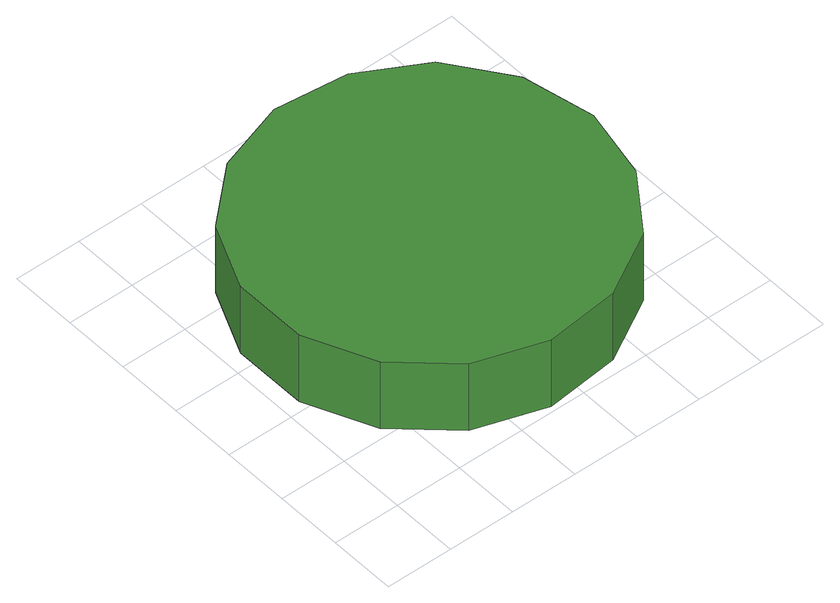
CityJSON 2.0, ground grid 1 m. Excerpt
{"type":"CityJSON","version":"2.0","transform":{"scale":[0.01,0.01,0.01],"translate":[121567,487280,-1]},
"CityObjects":{
"tree1":{"type":"SolitaryVegetationObject","attributes":{"function":"something"},"geometry":[{"type":"MultiSurface","lod":"1","boundaries":[[[0,1,2,3,4,5,6,7,8,9,10,11,12,13,14]],[[15,16,17,18,19,20,21,22,23,24,25,26,27,28,29]],[[0,29,28,1]],[[1,28,27,2]],[[2,27,26,3]],[[3,26,25,4]],[[4,25,24,5]],[[5,24,23,6]],[[6,23,22,7]],[[7,22,21,8]],[[8,21,20,9]],[[9,20,19,10]],[[10,19,18,11]],[[11,18,17,12]],[[12,17,16,13]],[[13,16,15,14]],[[14,15,29,0]]]}]}
},
"vertices":[
[546,270,176],[523,377,176],[459,466,176],[364,520,176],[255,532,176],[151,498,176],[70,425,176],[25,325,176],[25,215,176],[70,115,176],[151,42,176],[255,8,176],[364,20,176],[459,74,176],[523,163,176],[523,163,61],[459,74,61],[364,20,61],[255,8,61],[151,42,61],[70,115,61],[25,215,61],[25,325,61],[70,425,61],[151,498,61],[255,532,61],[364,520,61],[459,466,61],[523,377,61],[546,270,61]
]}
